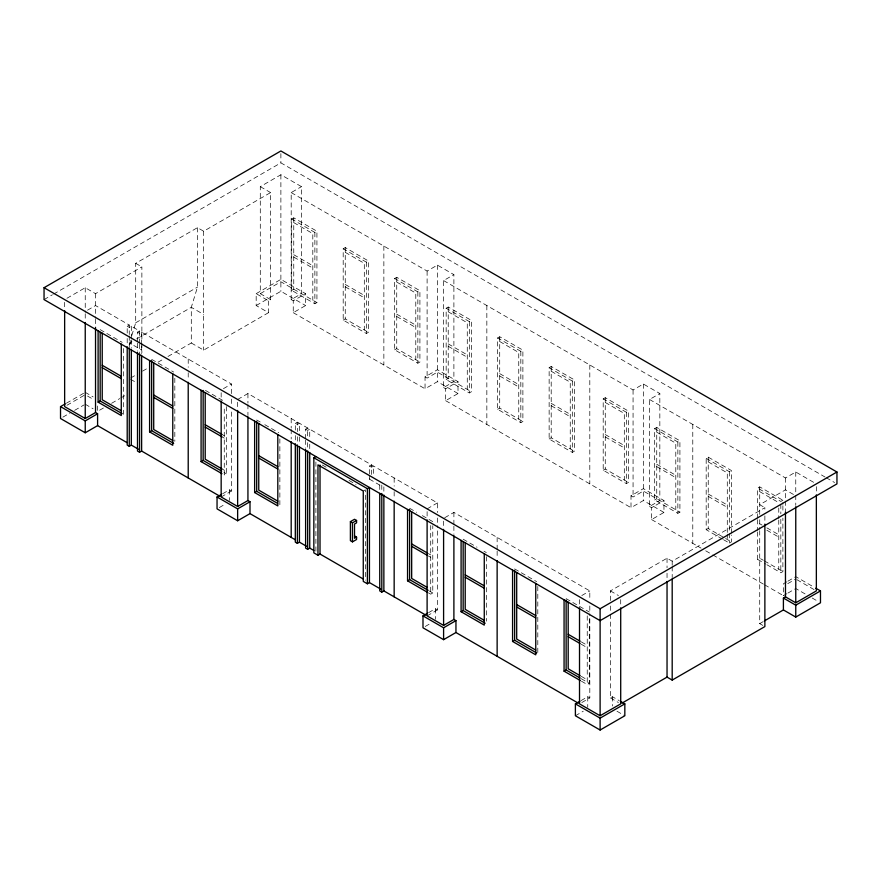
<?xml version="1.0" encoding="UTF-8"?>
<svg xmlns="http://www.w3.org/2000/svg" width="881" height="881" viewBox="0 0 881 881"><rect width="100%" height="100%" fill="white"/><g stroke="black" fill="none" stroke-linecap="round" stroke-linejoin="round"><path stroke-width="0.66" stroke-dasharray="4.41 3.3" d="M130.289 340.473L129.518 347.114M131.831 335.419L135.696 322.787L135.696 263.331L197.476 227.661L203.665 231.229L270.588 192.587L270.588 299.606L268.529 300.784L256.173 293.659L256.173 305.542L268.529 312.678L268.529 300.784M197.476 227.661L197.476 287.118L191.298 307.326L191.298 342.995L165.165 358.093M44.05 299.595L52.386 294.794M53.576 294.1L280.885 162.864L825.045 477.028M66.934 298.274L85.237 287.713L95.533 293.659L141.874 266.899L141.874 341.949M270.588 299.606L260.291 293.659L260.291 186.64L280.885 174.746L301.489 186.64L301.489 293.659L291.193 299.606L291.193 192.587L301.489 186.64M87.527 310.167L95.533 305.542L129.265 325.012L129.265 334.582M291.699 219.039L293.758 217.849L316.929 231.229L316.929 302.568L314.869 303.758L291.699 290.389L291.699 219.039L314.869 232.419L316.929 231.229M127.205 333.04L127.205 326.201L129.265 325.012M135.696 322.787L197.476 287.118M139.561 343.26L139.561 330.959L131.324 326.201L129.265 327.391L127.205 326.201M137.502 341.718L137.502 332.148L139.561 330.959M231.461 393.62L231.461 384.017L141.621 332.148L139.561 333.337L137.502 332.148M131.897 341.63L129.518 342.995L141.874 350.131M136.643 338.888L191.298 307.326L203.665 314.462M66.405 403.212L84.058 393.025M256.173 293.659L280.885 279.387L305.608 293.659L305.608 305.542L293.252 312.678L293.252 300.784L305.608 293.659M66.934 405.293L85.237 394.721M260.291 293.659L280.885 281.766L316.929 302.568M343.194 248.772L345.253 247.583L368.423 260.952L368.423 332.302L366.364 333.492L343.194 320.111L343.194 248.772L366.364 262.142L368.423 260.952M62.881 417.142L69.94 413.068M74.643 410.348L84.058 404.919M130.707 377.982L135.454 375.24M142.59 371.121L147.336 368.379M158.029 362.212L163.976 358.776M256.173 305.542L280.885 291.281L305.608 305.542M291.699 290.389L293.758 289.199L293.758 217.849M103.418 408.002L97.593 411.372L97.593 404.764M111.579 403.3L119.739 398.586M120.906 397.915L125.565 395.228M191.298 342.995L203.665 350.131L268.529 312.678M394.677 278.495L396.736 277.306L419.907 290.686L419.907 362.025L417.847 363.214L394.677 349.834L394.677 278.495L417.847 291.875L419.907 290.686M223.455 388.642L231.461 384.017M291.193 192.587L427.109 271.062L437.405 265.115L453.891 274.63L453.891 381.649L443.595 387.585L443.595 280.576L453.891 274.63M343.194 320.111L345.253 318.922L368.423 332.302M237.639 399.478L247.935 393.532L437.405 502.919L437.405 512.522M446.16 308.218L448.22 307.029L471.39 320.409L471.39 391.748L469.331 392.937L446.16 379.568L446.16 308.218L469.331 321.598L471.39 320.409M394.677 349.834L396.736 348.645L419.907 362.025M295.311 430.093L295.311 423.254L297.371 422.065L297.371 431.635M226.318 406.57L226.318 473.791L224.259 474.98L224.259 406.317M305.608 438.771L305.608 429.201L307.667 428.012L307.667 437.582M222.662 493.734L229.401 489.847L231.461 491.036L231.461 410.083M458.01 393.532L437.405 381.649L425.049 388.774L425.049 376.892L437.405 369.756L458.01 381.649L458.01 393.532L445.654 400.668L445.654 388.774L458.01 381.649M221.164 496.983L231.461 491.036M425.049 376.892L427.109 378.081L437.405 372.134L471.39 391.748M497.655 337.941L499.714 336.751L522.885 350.131L522.885 421.481L520.825 422.66L497.655 409.291L497.655 337.941L520.825 351.321L522.885 350.131M219.292 507.577L224.908 504.328M446.16 379.568L448.22 378.378L448.22 307.029M369.447 473.912L369.447 466.06L371.507 464.871L371.507 475.277M549.138 367.674L551.198 366.485L574.368 379.854L574.368 451.204L572.309 452.394L549.138 439.013L549.138 367.674L572.309 381.044L574.368 379.854M369.447 475.222L369.447 479.143L371.507 477.954M497.655 409.291L499.714 408.101L522.885 421.481M363.269 491.036L365.329 489.847L365.329 580.216M369.447 479.143L379.744 485.09L381.803 483.9L381.803 492.149M603.199 398.884L605.258 397.694L628.428 411.075L628.428 482.414L626.369 483.603L603.199 470.223L603.199 398.884L626.369 412.264L628.428 411.075M427.109 508.866L437.405 502.919M443.595 280.576L633.065 389.964L643.361 384.017L659.836 393.532L659.836 500.551L649.539 506.487L649.539 399.478L659.836 393.532M549.138 439.013L551.198 437.824L574.368 451.204M444.729 517.72L453.891 512.434L589.807 590.909L589.807 600.512M654.682 428.607L656.741 427.417L679.912 440.797L679.912 512.136L677.852 513.326L654.682 499.956L654.682 428.607L677.852 441.987L679.912 440.797M603.199 470.223L605.258 469.033L628.428 482.414M428.397 592.847L430.721 594.179L432.78 592.99L432.78 525.77M428.607 612.636L435.346 608.749L437.405 609.938L437.405 528.985M663.955 512.434L643.361 500.551L631.005 507.676L631.005 495.794L643.361 488.658L663.955 500.551L663.955 512.434L651.599 519.57L651.599 507.676L663.955 500.551M427.109 615.885L437.405 609.938M631.005 495.794L633.065 496.983L643.361 491.036L679.912 512.136M722.387 539.04L706.177 529.679L706.177 458.34L708.236 457.151L731.406 470.52L731.406 533.633M425.237 626.479L430.853 623.23M654.682 499.956L656.741 498.767L656.741 427.417M706.177 458.34L729.347 471.709L731.406 470.52M757.66 518.248L757.66 488.063L759.719 486.874L782.89 500.254L782.89 504.361M581.801 595.534L589.807 590.909M649.539 399.478L785.467 477.954L795.763 472.007L816.357 483.9M706.177 529.679L708.236 528.49L724.446 537.851M610.412 600.512L610.412 590.909L667.038 558.213L672.192 561.186L764.873 507.676L764.873 510.418M782.89 500.254L780.83 501.432L757.66 488.063M723.554 539.712L729.347 543.059L731.406 541.87L731.406 535.009M757.66 531.959L757.66 559.402L759.719 558.213L763.287 560.272M581.449 681.2L587.242 684.548L589.301 683.359L589.301 616.138M766.933 564.754L780.83 572.782L782.89 571.593L782.89 518.083M581.008 700.626L587.748 696.739L589.807 697.928L589.807 616.975M786.777 581.834L783.407 583.784L783.407 595.666L786.777 593.728M787.9 581.185L795.763 576.648L814.595 587.517M581.801 702.553L589.807 697.928M787.746 583.651L795.763 579.026M575.392 715.757L583.255 711.22M787.9 593.078L795.763 588.53L806.357 594.653M610.412 614.233L610.412 697.928L612.471 696.739L619.211 700.626M759.719 530.67L759.719 623.616L763.276 621.557M826.235 477.711L834.571 482.524M260.291 186.64L270.588 192.587M793.473 494.472L785.467 489.847L759.719 504.703L764.873 507.676M293.758 222.607L312.81 233.608L312.81 300.19M345.253 252.34L364.305 263.331L364.305 329.923M396.736 282.063L415.788 293.065L415.788 359.646M448.22 311.786L467.271 322.787L467.271 389.369M499.714 341.509L518.755 352.51L518.755 419.103M551.198 371.242L570.249 382.233L570.249 448.825M605.258 402.452L624.31 413.453L624.31 480.035M656.741 432.175L675.793 443.176L675.793 509.758M708.236 461.897L727.288 472.899L727.288 532.796M759.719 491.631L778.771 502.622M293.758 254.719L312.81 265.71M345.253 284.442L364.305 295.443M396.736 314.165L415.788 325.166M448.22 343.887L467.271 354.889M499.714 373.621L518.755 384.612M551.198 403.344L570.249 414.345M605.258 434.553L624.31 445.555M656.741 464.276L675.793 475.277M708.236 494.01L727.288 505M759.719 523.732L762.098 525.109M766.866 527.851L778.771 534.734M293.758 257.087L312.81 268.088M345.253 286.821L364.305 297.811M396.736 316.543L415.788 327.545M448.22 346.266L467.271 357.268M499.714 376L518.755 386.99M551.198 405.723L570.249 416.724M605.258 436.932L624.31 447.933M656.741 466.655L675.793 477.656M708.236 496.388L727.288 507.379M766.866 530.23L778.771 537.113M725.614 538.522L731.406 541.87M764.356 560.889L782.89 571.593M796.909 579.687L814.066 589.587M757.66 559.402L765.765 564.082M812.238 598.045L818.119 601.448M291.193 299.606L293.252 300.784M443.595 387.585L445.654 388.774M649.539 506.487L651.599 507.676M293.252 312.678L425.049 388.774M445.654 400.668L631.005 507.676M651.599 519.57L701.023 548.103M705.736 550.823L711.617 554.226M712.795 554.898L763.398 584.114M764.576 584.797L783.407 595.666M135.696 263.331L141.874 266.899M759.719 623.616L762.814 625.4M610.412 590.909L618.418 595.534M295.311 423.254L297.371 424.444L299.43 423.254L299.43 435.555M305.608 429.201L307.667 430.391L309.727 429.201L309.727 438.771M369.447 466.06L371.507 467.249L373.566 466.06L373.566 475.432M100.17 329.626L122.184 342.335M151.653 359.349L173.667 372.057M205.46 390.415L225.151 401.78M256.69 419.984L260.17 421.999M264.796 424.675L278.704 432.692M409.61 508.271L416.559 512.29M422.351 515.627L432.78 521.651M463.153 539.194L477.05 547.211M484.01 551.231L486.323 552.563M514.636 568.917L536.65 581.625M566.131 598.64L589.301 612.02M322.347 465.025L326.994 467.712M349.063 480.453L356.034 484.484M130.641 379.315L135.134 381.914M221.869 434.366L224.259 435.743M428.331 553.565L430.721 554.942M581.284 641.875L587.242 645.31M221.869 436.745L224.259 438.121M428.331 555.944L430.721 557.321M581.284 644.253L587.242 647.689M221.869 468.846L224.259 470.223M581.284 676.355L587.242 679.791M85.237 392.342L93.1 396.879M223.994 472.458L226.318 473.791M429.3 590.986L432.78 592.99M581.185 678.678L589.301 683.359M87.527 396.043L93.254 399.346M610.412 697.928L618.418 702.553M85.237 404.236L93.1 408.773M616.964 711.22L624.827 715.757M816.357 486.642L816.357 493.503M795.763 472.007L795.763 493.955M795.763 495.331L795.763 505.397M785.467 477.954L785.467 510.881M782.89 505.738L782.89 512.599M780.83 504.185L780.83 513.788M780.83 519.272L780.83 572.782M778.771 507.974L778.771 518.678M778.771 520.021L778.771 569.214M764.873 515.881L764.873 522.708M759.719 486.874L759.719 514.372M759.719 519.724L759.719 529.404M757.66 519.614L757.66 530.593M729.347 471.709L729.347 532.08M729.347 533.446L729.347 543.059M727.288 534.139L727.288 539.491M708.236 457.151L708.236 528.49M692.785 424.444L692.785 543.357M677.852 441.987L677.852 513.326M672.192 561.186L672.192 565.283M672.192 566.648L672.192 577.584M667.038 558.213L667.038 567.782M667.038 573.245L667.038 580.083M643.361 384.017L643.361 500.551M633.065 389.964L633.065 496.983M626.369 412.264L626.369 483.603M620.709 599.598L620.709 606.458M612.471 696.739L612.471 705.989M610.412 606.007L610.412 612.868M605.258 397.694L605.258 469.033M589.807 364.998L589.807 483.9M589.807 606.007L589.807 615.61M587.748 696.739L587.748 707.311M587.242 615.885L587.242 684.548M579.511 599.598L579.511 606.458M572.309 381.044L572.309 452.394M551.198 366.485L551.198 437.824M537.806 586.405L537.806 653.636M520.825 351.321L520.825 422.66M499.714 336.751L499.714 408.101M497.137 537.41L497.137 549.711M497.137 551.077L497.137 557.904M486.841 305.542L486.841 424.444M486.323 556.682L486.323 621.16M469.331 321.598L469.331 392.937M453.891 512.434L453.891 524.779M453.891 526.155L453.891 534.393M443.595 521.123L443.595 527.983M437.405 265.115L437.405 381.649M437.405 518.017L437.405 527.62M435.346 608.749L435.346 619.321M430.721 525.517L430.721 594.179M427.109 271.062L427.109 378.081M427.109 511.608L427.109 517.103M417.847 291.875L417.847 363.214M396.736 277.306L396.736 348.645M394.159 477.954L394.159 486.158M394.159 491.62L394.159 498.459M383.863 246.096L383.863 364.998M383.863 486.819L383.863 493.668M379.744 485.09L379.744 490.585M366.364 262.142L366.364 333.492M345.253 247.583L345.253 318.922M315.905 461.985L315.905 551.671M314.869 232.419L314.869 303.758M309.727 444.233L309.727 451.072M307.667 442.691L307.667 449.883M305.608 440.137L305.608 448.341M299.43 436.921L299.43 443.76M297.371 436.745L297.371 443.936M295.311 435.555L295.311 442.394M291.193 418.497L291.193 428.067M291.193 429.432L291.193 439.002M280.885 153.613L280.885 162.864M280.885 174.746L280.885 291.281M279.861 438.848L279.861 504.703M247.935 393.532L247.935 403.135M247.935 404.511L247.935 415.48M237.639 402.221L237.639 409.081M231.461 399.115L231.461 404.599M229.401 489.847L229.401 500.419M221.164 392.706L221.164 399.567M203.665 231.229L203.665 350.131M188.215 359.052L188.215 367.256M188.215 372.718L188.215 379.557M174.823 378.213L174.823 441.326M141.874 343.315L141.874 352.874M141.621 332.148L141.621 344.449M141.621 345.815L141.621 354.019M139.561 344.273L139.561 352.829M137.502 343.083L137.502 351.288M131.324 326.201L131.324 338.502M131.324 339.868L131.324 348.072M129.265 335.947L129.265 346.883M127.205 338.502L127.205 345.341M123.34 348.491L123.34 414.345M95.533 293.659L95.533 318.349M95.533 319.263L95.533 327.501M85.237 287.713L85.237 312.403M85.237 313.779L85.237 321.091M64.643 302.348L64.643 309.198"/><path stroke-width="1.32" d="M44.05 287.713L280.885 150.97L836.95 472.007L836.95 483.9L600.115 620.642L44.05 299.595L44.05 287.713L600.115 608.749L836.95 472.007M126.919 442.57L97.593 425.633L85.237 432.769L60.525 418.508L60.525 406.615L65.238 403.894M98.11 330.815L98.11 402.154L100.17 400.965L122.184 413.674M64.643 310.575L64.643 406.615L85.237 418.508L95.533 412.561L97.593 413.751L97.593 425.633M60.525 406.615L85.237 420.887L97.593 413.751M149.594 360.538L149.594 431.877L151.653 430.688L173.667 443.396M127.205 346.707L127.205 445.103L129.265 446.293L131.324 445.103L138.383 449.189M137.502 352.653L137.502 451.05L139.561 452.239L141.621 451.05L219.986 496.3M201.088 390.261L201.088 461.611L203.148 460.422L221.682 471.115M295.311 539.789L249.995 513.623L237.639 520.759L217.045 508.866L217.045 496.983L221.538 494.384M363.005 578.872L320.023 554.05L317.964 555.239L313.845 552.861L313.845 457.746L315.905 456.556M254.631 421.173L254.631 492.523L256.69 491.334L277.548 503.37M221.164 400.943L221.164 496.983L237.639 506.487L247.935 500.551L249.995 501.741L249.995 513.623M217.045 496.983L237.639 508.866L249.995 501.741M313.845 457.746L367.388 488.658L369.447 487.468L369.447 582.594L380.68 589.081M295.311 443.76L295.311 542.167L297.371 543.357L299.43 542.167L306.489 546.242M350.396 521.651L354.514 519.272L356.574 520.462L356.574 522.84L354.514 524.03L354.514 538.302L356.574 537.113L356.574 539.491L352.455 541.87L350.396 540.681L350.396 521.651L352.455 522.84L356.574 520.462M305.608 449.706L305.608 548.103L307.667 549.292L309.727 548.103L313.845 550.482M317.964 555.239L317.964 464.871L363.269 491.036L363.269 581.405L367.388 583.784L369.447 582.594M379.744 493.338L379.744 590.909L381.803 592.098L383.863 590.909L425.941 615.202M407.551 509.46L407.551 580.81L409.61 579.621L428.144 590.314M578.343 703.192L455.951 632.525L443.595 639.661L422.99 627.779L422.99 615.885L427.483 613.286M461.093 540.383L461.093 611.722L463.153 610.533L485.167 623.241M427.109 519.845L427.109 615.885L443.595 625.4L453.891 619.453L455.951 620.642L455.951 632.525M422.99 615.885L443.595 627.768L455.951 620.642M512.577 570.106L512.577 641.445L514.636 640.256L536.65 652.964M564.071 599.829L564.071 671.168L566.131 669.978L580.028 678.007M620.334 701.276L624.827 703.875L624.827 715.757L600.115 730.03L575.392 715.757L575.392 703.875L579.885 701.276M764.455 620.874L783.407 609.938L783.407 598.045L785.467 596.855L795.763 602.802L816.357 590.909L816.357 494.88M579.511 607.835L579.511 703.875L600.115 715.757L620.709 703.875L620.709 607.835M621.953 703.148L667.038 677.115L672.192 680.088L764.873 626.589L764.873 524.085M575.392 703.875L600.115 718.136L624.827 703.875M783.407 598.045L795.763 605.181L820.475 590.909L820.475 602.802L795.763 617.074L783.407 609.938M815.762 588.2L820.475 590.909M102.229 365.296L121.281 376.297M153.712 395.018L172.764 406.02M205.207 424.741L221.869 434.366M258.75 455.664L277.801 466.655M411.669 543.94L427.142 552.883M465.212 574.864L484.264 585.854M516.695 604.586L535.747 615.588M568.19 634.309L580.094 641.181M102.229 367.674L121.281 378.676M153.712 397.397L172.764 408.399M205.207 427.12L221.869 436.745M258.75 458.043L277.801 469.033M411.669 546.319L427.142 555.261M465.212 577.242L484.264 588.233M516.695 606.965L535.747 617.966M568.19 636.688L580.094 643.559M354.514 535.923L356.574 537.113M121.281 410.777L102.229 399.776L102.229 333.194M172.764 440.5L153.712 429.499L153.712 362.917M221.869 468.846L205.207 459.232L205.207 392.64M277.801 501.146L258.75 490.144L258.75 423.552M427.142 587.363L411.669 578.432L411.669 511.839M484.264 620.345L465.212 609.344L465.212 542.751M535.747 650.068L516.695 639.066L516.695 572.485M580.094 675.672L568.19 668.789L568.19 602.208M98.11 402.154L121.281 415.535L121.281 344.185M149.594 431.877L172.764 445.257L172.764 373.918M201.088 461.611L221.935 473.648M254.631 492.523L277.801 505.892L277.801 434.553M407.551 580.81L427.241 592.175M461.093 611.722L484.264 625.103L484.264 553.753M512.577 641.445L535.747 654.825L535.747 583.475M564.071 671.168L580.293 680.539M795.763 506.762L795.763 602.802M795.763 605.181L795.763 617.074M785.467 511.795L785.467 596.855M672.192 578.949L672.192 680.088M667.038 581.449L667.038 677.115M600.115 608.749L600.115 715.757M600.115 718.136L600.115 730.03M566.131 600.016L566.131 669.978M514.636 570.282L514.636 640.256M497.137 560.635L497.137 656.312M463.153 541.936L463.153 610.533M453.891 535.758L453.891 619.453M443.595 529.36L443.595 625.4M443.595 627.768L443.595 639.661M409.61 509.647L409.61 579.621M394.159 501.19L394.159 596.855M383.863 495.034L383.863 590.909M381.803 493.481L381.803 592.098M367.388 488.658L367.388 583.784M352.455 522.84L352.455 541.87M320.023 465.058L320.023 554.05M309.727 452.438L309.727 548.103M307.667 450.896L307.667 549.292M299.43 446.491L299.43 542.167M297.371 444.949L297.371 543.357M291.193 441.733L291.193 537.41M256.69 421.36L256.69 491.334M247.935 416.856L247.935 500.551M237.639 410.458L237.639 506.487M237.639 508.866L237.639 520.759M203.148 390.448L203.148 460.422M188.215 382.288L188.215 477.954M151.653 360.725L151.653 430.688M141.621 355.384L141.621 451.05M139.561 353.843L139.561 452.239M131.324 349.438L131.324 445.103M129.265 347.896L129.265 446.293M100.17 332.368L100.17 400.965M95.533 327.501L95.533 412.561M85.237 322.468L85.237 418.508M85.237 420.887L85.237 432.769"/></g></svg>
